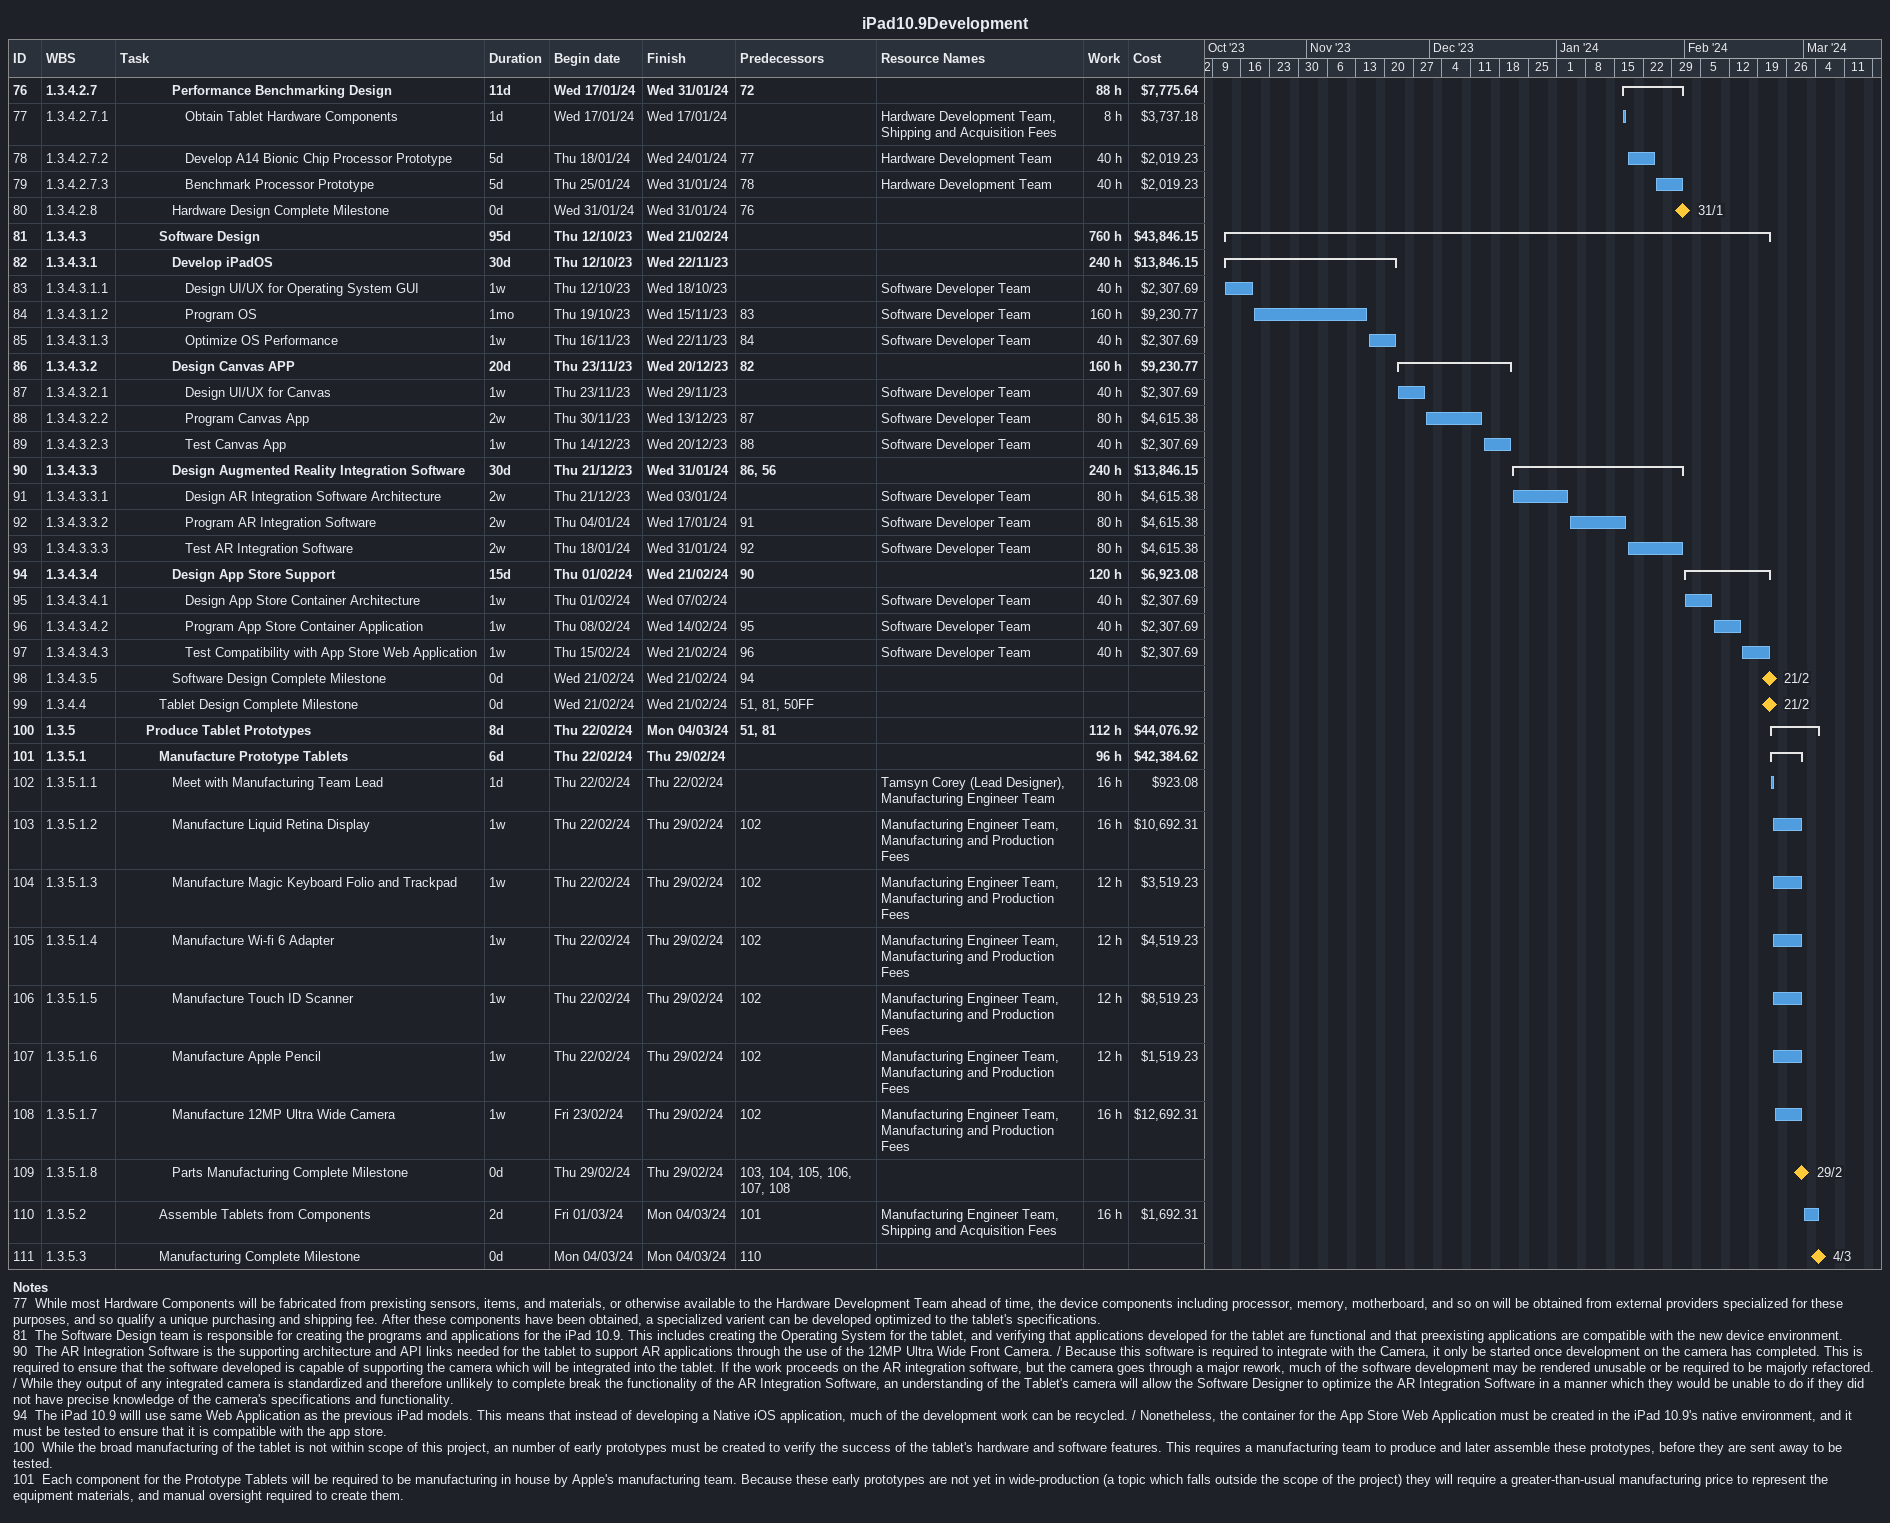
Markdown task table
iPad10.9Development

| ID | WBS | Task | Duration | Start | Finish | Predecessors | Resources | Work (h) | Cost ($) |
|---|---|---|---|---|---|---|---|---|---|
| 76 | 1.3.4.2.7 | **Performance Benchmarking Design** | 11d | 2024-01-17 | 2024-01-31 | 72 |  | 88 | 7775.64 |
| 77 | 1.3.4.2.7.1 | Obtain Tablet Hardware Components | 1d | 2024-01-17 | 2024-01-17 |  | Hardware Development Team, Shipping and Acquisition Fees | 8 | 3737.18 |
| 78 | 1.3.4.2.7.2 | Develop A14 Bionic Chip Processor Prototype | 5d | 2024-01-18 | 2024-01-24 | 77 | Hardware Development Team | 40 | 2019.23 |
| 79 | 1.3.4.2.7.3 | Benchmark Processor Prototype | 5d | 2024-01-25 | 2024-01-31 | 78 | Hardware Development Team | 40 | 2019.23 |
| 80 | 1.3.4.2.8 | Hardware Design Complete Milestone | 0d | 2024-01-31 | 2024-01-31 | 76 |  |  |  |
| 81 | 1.3.4.3 | **Software Design** | 95d | 2023-10-12 | 2024-02-21 |  |  | 760 | 43846.15 |
| 82 | 1.3.4.3.1 | **Develop iPadOS** | 30d | 2023-10-12 | 2023-11-22 |  |  | 240 | 13846.15 |
| 83 | 1.3.4.3.1.1 | Design UI/UX for Operating System GUI | 1w | 2023-10-12 | 2023-10-18 |  | Software Developer Team | 40 | 2307.69 |
| 84 | 1.3.4.3.1.2 | Program OS | 1mo | 2023-10-19 | 2023-11-15 | 83 | Software Developer Team | 160 | 9230.77 |
| 85 | 1.3.4.3.1.3 | Optimize OS Performance | 1w | 2023-11-16 | 2023-11-22 | 84 | Software Developer Team | 40 | 2307.69 |
| 86 | 1.3.4.3.2 | **Design Canvas APP** | 20d | 2023-11-23 | 2023-12-20 | 82 |  | 160 | 9230.77 |
| 87 | 1.3.4.3.2.1 | Design UI/UX for Canvas | 1w | 2023-11-23 | 2023-11-29 |  | Software Developer Team | 40 | 2307.69 |
| 88 | 1.3.4.3.2.2 | Program Canvas App | 2w | 2023-11-30 | 2023-12-13 | 87 | Software Developer Team | 80 | 4615.38 |
| 89 | 1.3.4.3.2.3 | Test Canvas App | 1w | 2023-12-14 | 2023-12-20 | 88 | Software Developer Team | 40 | 2307.69 |
| 90 | 1.3.4.3.3 | **Design Augmented Reality Integration Software** | 30d | 2023-12-21 | 2024-01-31 | 86, 56 |  | 240 | 13846.15 |
| 91 | 1.3.4.3.3.1 | Design AR Integration Software Architecture | 2w | 2023-12-21 | 2024-01-03 |  | Software Developer Team | 80 | 4615.38 |
| 92 | 1.3.4.3.3.2 | Program AR Integration Software | 2w | 2024-01-04 | 2024-01-17 | 91 | Software Developer Team | 80 | 4615.38 |
| 93 | 1.3.4.3.3.3 | Test AR Integration Software | 2w | 2024-01-18 | 2024-01-31 | 92 | Software Developer Team | 80 | 4615.38 |
| 94 | 1.3.4.3.4 | **Design App Store Support** | 15d | 2024-02-01 | 2024-02-21 | 90 |  | 120 | 6923.08 |
| 95 | 1.3.4.3.4.1 | Design App Store Container Architecture | 1w | 2024-02-01 | 2024-02-07 |  | Software Developer Team | 40 | 2307.69 |
| 96 | 1.3.4.3.4.2 | Program App Store Container Application | 1w | 2024-02-08 | 2024-02-14 | 95 | Software Developer Team | 40 | 2307.69 |
| 97 | 1.3.4.3.4.3 | Test Compatibility with App Store Web Application | 1w | 2024-02-15 | 2024-02-21 | 96 | Software Developer Team | 40 | 2307.69 |
| 98 | 1.3.4.3.5 | Software Design Complete Milestone | 0d | 2024-02-21 | 2024-02-21 | 94 |  |  |  |
| 99 | 1.3.4.4 | Tablet Design Complete Milestone | 0d | 2024-02-21 | 2024-02-21 | 51, 81, 50FF |  |  |  |
| 100 | 1.3.5 | **Produce Tablet Prototypes** | 8d | 2024-02-22 | 2024-03-04 | 51, 81 |  | 112 | 44076.92 |
| 101 | 1.3.5.1 | **Manufacture Prototype Tablets** | 6d | 2024-02-22 | 2024-02-29 |  |  | 96 | 42384.62 |
| 102 | 1.3.5.1.1 | Meet with Manufacturing Team Lead | 1d | 2024-02-22 | 2024-02-22 |  | Tamsyn Corey (Lead Designer), Manufacturing Engineer Team | 16 | 923.08 |
| 103 | 1.3.5.1.2 | Manufacture Liquid Retina Display | 1w | 2024-02-22 | 2024-02-29 | 102 | Manufacturing Engineer Team, Manufacturing and Production Fees | 16 | 10692.31 |
| 104 | 1.3.5.1.3 | Manufacture Magic Keyboard Folio and Trackpad | 1w | 2024-02-22 | 2024-02-29 | 102 | Manufacturing Engineer Team, Manufacturing and Production Fees | 12 | 3519.23 |
| 105 | 1.3.5.1.4 | Manufacture Wi-fi 6 Adapter | 1w | 2024-02-22 | 2024-02-29 | 102 | Manufacturing Engineer Team, Manufacturing and Production Fees | 12 | 4519.23 |
| 106 | 1.3.5.1.5 | Manufacture Touch ID Scanner | 1w | 2024-02-22 | 2024-02-29 | 102 | Manufacturing Engineer Team, Manufacturing and Production Fees | 12 | 8519.23 |
| 107 | 1.3.5.1.6 | Manufacture Apple Pencil | 1w | 2024-02-22 | 2024-02-29 | 102 | Manufacturing Engineer Team, Manufacturing and Production Fees | 12 | 1519.23 |
| 108 | 1.3.5.1.7 | Manufacture 12MP Ultra Wide Camera | 1w | 2024-02-23 | 2024-02-29 | 102 | Manufacturing Engineer Team, Manufacturing and Production Fees | 16 | 12692.31 |
| 109 | 1.3.5.1.8 | Parts Manufacturing Complete Milestone | 0d | 2024-02-29 | 2024-02-29 | 103, 104, 105, 106, 107, 108 |  |  |  |
| 110 | 1.3.5.2 | Assemble Tablets from Components | 2d | 2024-03-01 | 2024-03-04 | 101 | Manufacturing Engineer Team, Shipping and Acquisition Fees | 16 | 1692.31 |
| 111 | 1.3.5.3 | Manufacturing Complete Milestone | 0d | 2024-03-04 | 2024-03-04 | 110 |  |  |  |

Notes
- 77: While most Hardware Components will be fabricated from prexisting sensors, items, and materials, or otherwise available to the Hardware Development Team ahead of time, the device components including processor, memory, motherboard, and so on will be obtained from external providers specialized for these purposes, and so qualify a unique purchasing and shipping fee. After these components have been obtained, a specialized varient can be developed optimized to the tablet's specifications.
- 81: The Software Design team is responsible for creating the programs and applications for the iPad 10.9. This includes creating the Operating System for the tablet, and verifying that applications developed for the tablet are functional and that preexisting applications are compatible with the new device environment.
- 90: The AR Integration Software is the supporting architecture and API links needed for the tablet to support AR applications through the use of the 12MP Ultra Wide Front Camera. / Because this software is required to integrate with the Camera, it only be started once development on the camera has completed. This is required to ensure that the software developed is capable of supporting the camera which will be integrated into the tablet. If the work proceeds on the AR integration software, but the camera goes through a major rework, much of the software development may be rendered unusable or be required to be majorly refactored. / While they output of any integrated camera is standardized and therefore unllikely to complete break the functionality of the AR Integration Software, an understanding of the Tablet's camera will allow the Software Designer to optimize the AR Integration Software in a manner which they would be unable to do if they did not have precise knowledge of the camera's specifications and functionality.
- 94: The iPad 10.9 willl use same Web Application as the previous iPad models. This means that instead of developing a Native iOS application, much of the development work can be recycled. / Nonetheless, the container for the App Store Web Application must be created in the iPad 10.9's native environment, and it must be tested to ensure that it is compatible with the app store.
- 100: While the broad manufacturing of the tablet is not within scope of this project, an number of early prototypes must be created to verify the success of the tablet's hardware and software features. This requires a manufacturing team to produce and later assemble these prototypes, before they are sent away to be tested.
- 101: Each component for the Prototype Tablets will be required to be manufacturing in house by Apple's manufacturing team. Because these early prototypes are not yet in wide-production (a topic which falls outside the scope of the project) they will require a greater-than-usual manufacturing price to represent the equipment materials, and manual oversight required to create them.
